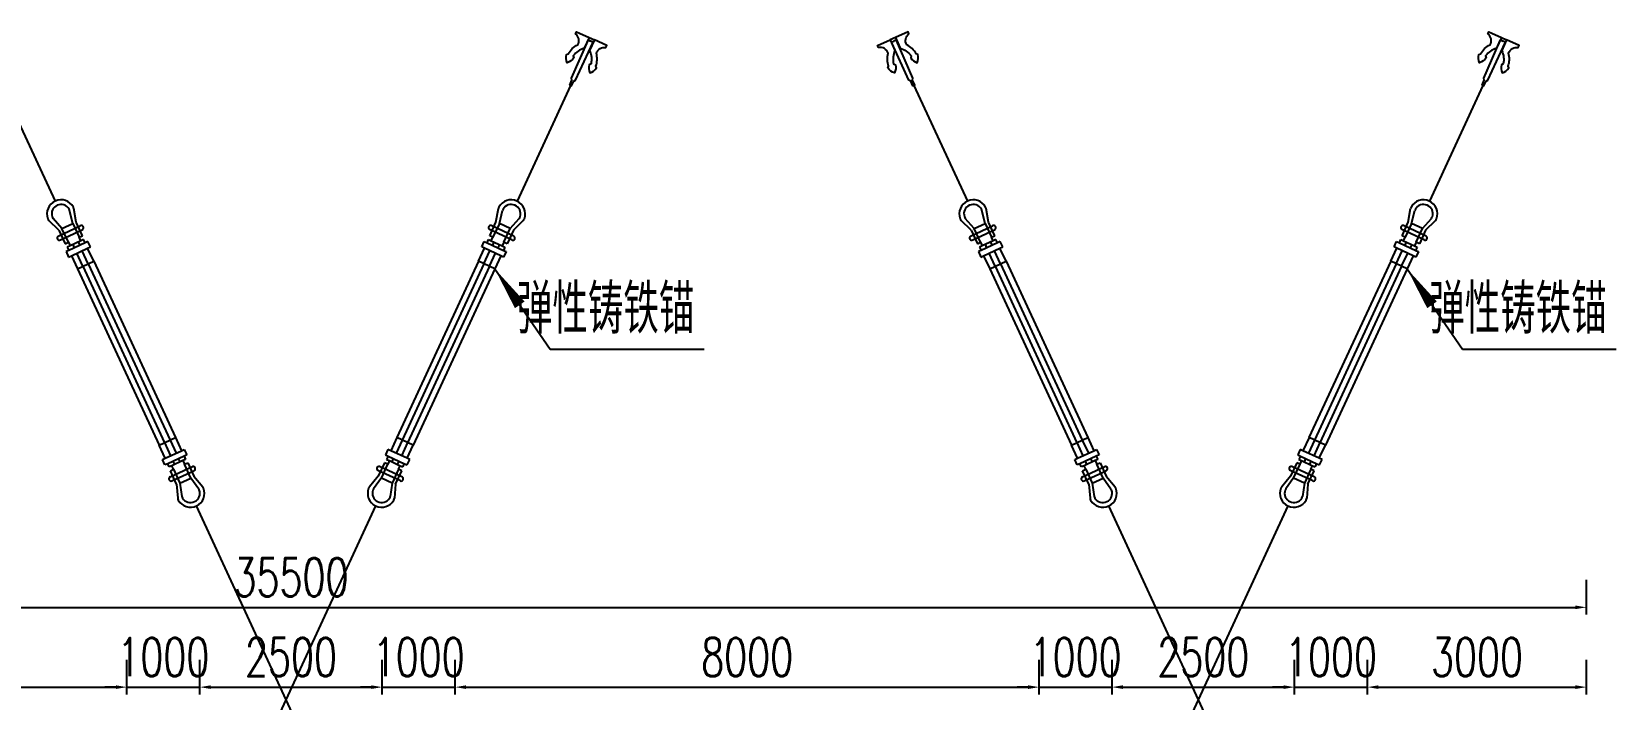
# Model space of a CAD drawing. Extents: x -89702 to 926017, y -610001 to -56924.
# Drawn here: x 60747 to 82459, y -213051 to -203906 of the extents above; entities that cross this region are included whole.
import ezdxf

# ---------------------------------------------------------------- set-up
doc = ezdxf.new("R2010")
doc.units = 0
doc.header["$LTSCALE"] = 10
doc.header["$MEASUREMENT"] = 0
for name, color, linetype in [('AECOM-园建', 2, 'Continuous'), ('DIM_LEAD', 3, 'Continuous'), ('PUB_TEXT', 7, 'Continuous'), ('W-FLOAT_BOWL浮筒', 253, 'Continuous'), ('W-MOUNTING固定方式', 5, 'Continuous')]:
    doc.layers.add(name, color=color, linetype=linetype)
doc.styles.add('_TCH_DIM', font='SIMPLEX', dxfattribs={"bigfont": 'GBCBIG'})
doc.styles.add('STANDARD_T3', font='simplex.shx', dxfattribs={"width": 0.7, "bigfont": 'gbcbig.shx'})
doc.dimstyles.new('W&&150', dxfattribs={"dimtxt": 525, "dimasz": 150, "dimexe": 375, "dimexo": 450, "dimgap": 150, "dimtad": 1, "dimdec": 0, "dimzin": 0, "dimdsep": 46, "dimtxsty": 'STANDARD_T3', "dimcen": 0.09, "dimclrd": 1, "dimclre": 1, "dimclrt": 7, "dimazin": 2, "dimtfac": 1, "dimtdec": 0, "dimtix": 1, "dimtmove": 2, "dimatfit": 3, "dimfxl": 0, "dimtolj": 1, "dimtzin": 0, "dimarcsym": 0})

# ---------------------------------------------------------------- blocks, each defined once
blk = doc.blocks.new('*D1037')
at = {"layer": 'Defpoints', "color": 0, "transparency": 16777216}
for p in [(62050, -212884), (54050, -213929), (62050, -225628)]:
    blk.add_point(p, dxfattribs=at)
at = {"layer": 'W-FLOAT_BOWL浮筒', "color": 1, "lineweight": -2, "transparency": 16777216}
for p, q in [((54050, -212984), (54050, -212509)), ((62050, -212984), (62050, -212509)), ((54200, -212884), (61900, -212884))]:
    blk.add_line(p, q, dxfattribs=at)
at = {"layer": 'W-FLOAT_BOWL浮筒', "color": 1, "transparency": 16777216}
for points in [[(54200, -212859), (54200, -212909), (54050, -212884)], [(61900, -212859), (61900, -212909), (62050, -212884)]]:
    blk.add_solid(points, dxfattribs=at)
at = {"layer": 'W-FLOAT_BOWL浮筒', "color": 7, "transparency": 16777216, "insert": (58050, -212472), "char_height": 525, "attachment_point": 5, "style": 'STANDARD_T3'}
blk.add_mtext('\\A1;8000', dxfattribs=at)
blk = doc.blocks.new('*D1046')
at = {"layer": 'Defpoints', "color": 0, "transparency": 16777216}
for p in [(65550, -212884), (63050, -213628), (65550, -213628)]:
    blk.add_point(p, dxfattribs=at)
at = {"layer": 'W-FLOAT_BOWL浮筒', "color": 1, "lineweight": -2, "transparency": 16777216}
for p, q in [((63050, -212984), (63050, -212509)), ((65550, -212984), (65550, -212509)), ((63200, -212884), (65400, -212884))]:
    blk.add_line(p, q, dxfattribs=at)
at = {"layer": 'W-FLOAT_BOWL浮筒', "color": 1, "transparency": 16777216}
for points in [[(63200, -212859), (63200, -212909), (63050, -212884)], [(65400, -212859), (65400, -212909), (65550, -212884)]]:
    blk.add_solid(points, dxfattribs=at)
at = {"layer": 'W-FLOAT_BOWL浮筒', "color": 7, "transparency": 16777216, "insert": (64300, -212472), "char_height": 525, "attachment_point": 5, "style": 'STANDARD_T3'}
blk.add_mtext('\\A1;2500', dxfattribs=at)
blk = doc.blocks.new('*D1047')
at = {"layer": 'Defpoints', "color": 0, "transparency": 16777216}
for p in [(78050, -212884), (75550, -213628), (78050, -213628)]:
    blk.add_point(p, dxfattribs=at)
at = {"layer": 'W-FLOAT_BOWL浮筒', "color": 1, "lineweight": -2, "transparency": 16777216}
for p, q in [((75550, -212984), (75550, -212509)), ((78050, -212984), (78050, -212509)), ((75700, -212884), (77900, -212884))]:
    blk.add_line(p, q, dxfattribs=at)
at = {"layer": 'W-FLOAT_BOWL浮筒', "color": 1, "transparency": 16777216}
for points in [[(75700, -212859), (75700, -212909), (75550, -212884)], [(77900, -212859), (77900, -212909), (78050, -212884)]]:
    blk.add_solid(points, dxfattribs=at)
at = {"layer": 'W-FLOAT_BOWL浮筒', "color": 7, "transparency": 16777216, "insert": (76800, -212472), "char_height": 525, "attachment_point": 5, "style": 'STANDARD_T3'}
blk.add_mtext('\\A1;2500', dxfattribs=at)
blk = doc.blocks.new('*D1049')
at = {"layer": 'Defpoints', "color": 0, "linetype": 'ByBlock', "transparency": 16777216}
for p in [(63050, -212884), (63050, -213628), (62050, -225628)]:
    blk.add_point(p, dxfattribs=at)
at = {"layer": 'W-FLOAT_BOWL浮筒', "color": 1, "linetype": 'ByBlock', "lineweight": -2, "transparency": 16777216}
for p, q in [((62050, -212984), (62050, -212509)), ((63050, -212984), (63050, -212509)), ((61900, -212884), (61750, -212884)), ((62050, -212884), (63050, -212884)), ((63200, -212884), (63350, -212884))]:
    blk.add_line(p, q, dxfattribs=at)
at = {"layer": 'W-FLOAT_BOWL浮筒', "color": 1, "linetype": 'ByBlock', "transparency": 16777216}
for points in [[(61900, -212859), (61900, -212909), (62050, -212884)], [(63200, -212859), (63200, -212909), (63050, -212884)]]:
    blk.add_solid(points, dxfattribs=at)
at = {"layer": 'W-FLOAT_BOWL浮筒', "color": 7, "linetype": 'ByBlock', "transparency": 16777216, "insert": (62550, -212472), "char_height": 525, "attachment_point": 5, "style": 'STANDARD_T3'}
blk.add_mtext('\\A1;1000', dxfattribs=at)
blk = doc.blocks.new('*D1040')
at = {"layer": 'Defpoints', "color": 0, "transparency": 16777216}
for p in [(74550, -212884), (66550, -213929), (74550, -225628)]:
    blk.add_point(p, dxfattribs=at)
at = {"layer": 'W-FLOAT_BOWL浮筒', "color": 1, "lineweight": -2, "transparency": 16777216}
for p, q in [((66550, -212984), (66550, -212509)), ((74550, -212984), (74550, -212509)), ((66700, -212884), (74400, -212884))]:
    blk.add_line(p, q, dxfattribs=at)
at = {"layer": 'W-FLOAT_BOWL浮筒', "color": 1, "transparency": 16777216}
for points in [[(66700, -212859), (66700, -212909), (66550, -212884)], [(74400, -212859), (74400, -212909), (74550, -212884)]]:
    blk.add_solid(points, dxfattribs=at)
at = {"layer": 'W-FLOAT_BOWL浮筒', "color": 7, "transparency": 16777216, "insert": (70550, -212472), "char_height": 525, "attachment_point": 5, "style": 'STANDARD_T3'}
blk.add_mtext('\\A1;8000', dxfattribs=at)
blk = doc.blocks.new('*D1041')
at = {"layer": 'Defpoints', "color": 0, "linetype": 'ByBlock', "transparency": 16777216}
for p in [(66550, -212884), (65550, -213628), (66550, -225628)]:
    blk.add_point(p, dxfattribs=at)
at = {"layer": 'W-FLOAT_BOWL浮筒', "color": 1, "linetype": 'ByBlock', "lineweight": -2, "transparency": 16777216}
for p, q in [((65550, -212984), (65550, -212509)), ((66550, -212984), (66550, -212509)), ((65400, -212884), (65250, -212884)), ((65550, -212884), (66550, -212884)), ((66700, -212884), (66850, -212884))]:
    blk.add_line(p, q, dxfattribs=at)
at = {"layer": 'W-FLOAT_BOWL浮筒', "color": 1, "linetype": 'ByBlock', "transparency": 16777216}
for points in [[(65400, -212859), (65400, -212909), (65550, -212884)], [(66700, -212859), (66700, -212909), (66550, -212884)]]:
    blk.add_solid(points, dxfattribs=at)
at = {"layer": 'W-FLOAT_BOWL浮筒', "color": 7, "linetype": 'ByBlock', "transparency": 16777216, "insert": (66050, -212472), "char_height": 525, "attachment_point": 5, "style": 'STANDARD_T3'}
blk.add_mtext('\\A1;1000', dxfattribs=at)
blk = doc.blocks.new('*D1042')
at = {"layer": 'Defpoints', "color": 0, "linetype": 'ByBlock', "transparency": 16777216}
for p in [(75550, -212884), (75550, -213628), (74550, -225628)]:
    blk.add_point(p, dxfattribs=at)
at = {"layer": 'W-FLOAT_BOWL浮筒', "color": 1, "linetype": 'ByBlock', "lineweight": -2, "transparency": 16777216}
for p, q in [((74550, -212984), (74550, -212509)), ((75550, -212984), (75550, -212509)), ((74400, -212884), (74250, -212884)), ((74550, -212884), (75550, -212884)), ((75700, -212884), (75850, -212884))]:
    blk.add_line(p, q, dxfattribs=at)
at = {"layer": 'W-FLOAT_BOWL浮筒', "color": 1, "linetype": 'ByBlock', "transparency": 16777216}
for points in [[(74400, -212859), (74400, -212909), (74550, -212884)], [(75700, -212859), (75700, -212909), (75550, -212884)]]:
    blk.add_solid(points, dxfattribs=at)
at = {"layer": 'W-FLOAT_BOWL浮筒', "color": 7, "linetype": 'ByBlock', "transparency": 16777216, "insert": (75050, -212472), "char_height": 525, "attachment_point": 5, "style": 'STANDARD_T3'}
blk.add_mtext('\\A1;1000', dxfattribs=at)
blk = doc.blocks.new('*D1051')
at = {"layer": 'Defpoints', "color": 0, "linetype": 'ByBlock', "transparency": 16777216}
for p in [(79050, -212884), (78050, -213628), (79050, -225628)]:
    blk.add_point(p, dxfattribs=at)
at = {"layer": 'W-FLOAT_BOWL浮筒', "color": 1, "linetype": 'ByBlock', "lineweight": -2, "transparency": 16777216}
for p, q in [((78050, -212984), (78050, -212509)), ((79050, -212984), (79050, -212509)), ((77900, -212884), (77750, -212884)), ((78050, -212884), (79050, -212884)), ((79200, -212884), (79350, -212884))]:
    blk.add_line(p, q, dxfattribs=at)
at = {"layer": 'W-FLOAT_BOWL浮筒', "color": 1, "linetype": 'ByBlock', "transparency": 16777216}
for points in [[(77900, -212859), (77900, -212909), (78050, -212884)], [(79200, -212859), (79200, -212909), (79050, -212884)]]:
    blk.add_solid(points, dxfattribs=at)
at = {"layer": 'W-FLOAT_BOWL浮筒', "color": 7, "linetype": 'ByBlock', "transparency": 16777216, "insert": (78550, -212472), "char_height": 525, "attachment_point": 5, "style": 'STANDARD_T3'}
blk.add_mtext('\\A1;1000', dxfattribs=at)
blk = doc.blocks.new('*D1052')
at = {"layer": 'Defpoints', "color": 0, "linetype": 'ByBlock', "transparency": 16777216}
for p in [(82050, -212884), (79050, -225628), (82050, -225628)]:
    blk.add_point(p, dxfattribs=at)
at = {"layer": 'W-FLOAT_BOWL浮筒', "color": 1, "linetype": 'ByBlock', "lineweight": -2, "transparency": 16777216}
for p, q in [((79050, -212984), (79050, -212509)), ((82050, -212984), (82050, -212509)), ((79200, -212884), (81900, -212884))]:
    blk.add_line(p, q, dxfattribs=at)
at = {"layer": 'W-FLOAT_BOWL浮筒', "color": 1, "linetype": 'ByBlock', "transparency": 16777216}
for points in [[(79200, -212859), (79200, -212909), (79050, -212884)], [(81900, -212859), (81900, -212909), (82050, -212884)]]:
    blk.add_solid(points, dxfattribs=at)
at = {"layer": 'W-FLOAT_BOWL浮筒', "color": 7, "linetype": 'ByBlock', "transparency": 16777216, "insert": (80550, -212472), "char_height": 525, "attachment_point": 5, "style": 'STANDARD_T3'}
blk.add_mtext('\\A1;3000', dxfattribs=at)
blk = doc.blocks.new('*D2377')
at = {"layer": 'Defpoints', "color": 0, "linetype": 'ByBlock', "transparency": 16777216}
for p in [(82050, -211791), (46550, -212509), (82050, -212509)]:
    blk.add_point(p, dxfattribs=at)
at = {"layer": 'W-FLOAT_BOWL浮筒', "color": 1, "linetype": 'ByBlock', "lineweight": -2, "transparency": 16777216}
for p, q in [((46550, -211891), (46550, -211416)), ((82050, -211891), (82050, -211416)), ((46700, -211791), (81900, -211791))]:
    blk.add_line(p, q, dxfattribs=at)
at = {"layer": 'W-FLOAT_BOWL浮筒', "color": 1, "linetype": 'ByBlock', "transparency": 16777216}
for points in [[(46700, -211766), (46700, -211816), (46550, -211791)], [(81900, -211766), (81900, -211816), (82050, -211791)]]:
    blk.add_solid(points, dxfattribs=at)
at = {"layer": 'W-FLOAT_BOWL浮筒', "color": 7, "linetype": 'ByBlock', "transparency": 16777216, "insert": (64300, -211379), "char_height": 525, "attachment_point": 5, "style": 'STANDARD_T3'}
blk.add_mtext('\\A1;35500', dxfattribs=at)
blk = doc.blocks.new('$matou$00000106')
blk.add_line((-31, -275, 0), (31, -275, 0))
at = {"elevation": 0}
for points in [[(1, 275), (-10, 275), (-10, 219), (-23, 201), (-27, -239), (-21, -245), (0, -245)], [(0, 275), (11, 275), (11, 219), (24, 201), (28, -239), (21, -245), (0, -245)]]:
    blk.add_lwpolyline(points, dxfattribs=at)
for points in [[(-31, -275), (-31, -149, -0.158691), (-104, -26), (-90, -7, 0.186687), (-133, 68, 0.169045), (-176, -9), (-162, -23, 0.1524), (-109, -153, -0.391481), (-179, -249), (-179, -273), (-31, -275)], [(31, -275), (31, -149, 0.158691), (104, -26), (90, -7, -0.186687), (133, 68, -0.169045), (176, -9), (162, -23, -0.1524), (109, -153, 0.391481), (179, -249), (179, -273), (31, -275)]]:
    blk.add_lwpolyline(points, format="xyb", dxfattribs=at)

msp = doc.modelspace()

# ---------------------------------------------------------------- linework, layer by layer
at = {"layer": 'AECOM-园建'}
for p, q in [((60333.9, -204642.3), (61067.7, -206226.8)), ((68131.7, -204642.3), (67397.8, -206226.8)), ((72833.9, -204642.3), (73567.7, -206226.8)), ((80631.7, -204642.3), (79897.8, -206226.8)), ((61255.6, -206901.3), (61218.5, -206918.4)), ((61218.5, -206918.4), (61252.9, -206992.8)), ((61272.5, -206839), (61234.8, -206856.4)), ((61234.8, -206856.4), (61255.6, -206901.3)), ((61249, -206789.5), (61272.5, -206839)), ((61479.3, -206797.4), (61255.5, -206901)), ((61421.1, -206770.1), (61272.5, -206839)), ((61290.1, -206975.6), (61513.7, -206871.6)), ((61421.1, -206770.1), (61398.1, -206720.2)), ((61458.7, -206752.8), (61421.1, -206770.1)), ((61479.3, -206797.4), (61458.7, -206752.8)), ((61516.8, -206780.1), (61479.3, -206797.4)), ((61513.8, -206871.8), (61551.2, -206854.6)), ((61597.3, -207051.3), (61513.8, -206871.8)), ((61551.2, -206854.6), (61516.8, -206780.1)), ((66868.2, -207051.3), (66951.7, -206871.8)), ((66914.4, -206854.6), (66948.8, -206780.1)), ((66951.7, -206871.8), (66914.4, -206854.6)), ((66948.8, -206780.1), (66986.3, -206797.4)), ((67175.5, -206975.6), (66951.9, -206871.6)), ((66986.3, -206797.4), (67006.8, -206752.8)), ((66986.3, -206797.4), (67210.1, -206901)), ((67006.8, -206752.8), (67044.4, -206770.1)), ((67044.4, -206770.1), (67067.4, -206720.2)), ((67044.4, -206770.1), (67193.1, -206839)), ((67216.6, -206789.5), (67193.1, -206839)), ((67193.1, -206839), (67230.8, -206856.4)), ((67230.8, -206856.4), (67210, -206901.3)), ((67210, -206901.3), (67247.1, -206918.4)), ((67247.1, -206918.4), (67212.6, -206992.8)), ((73755.6, -206901.3), (73718.5, -206918.4)), ((73718.5, -206918.4), (73752.9, -206992.8)), ((73772.5, -206839), (73734.8, -206856.4)), ((73734.8, -206856.4), (73755.6, -206901.3)), ((73749, -206789.5), (73772.5, -206839)), ((73979.3, -206797.4), (73755.5, -206901)), ((73921.1, -206770.1), (73772.5, -206839)), ((73790.1, -206975.6), (74013.7, -206871.6)), ((73921.1, -206770.1), (73898.1, -206720.2)), ((73958.7, -206752.8), (73921.1, -206770.1)), ((73979.3, -206797.4), (73958.7, -206752.8)), ((74016.8, -206780.1), (73979.3, -206797.4)), ((74013.8, -206871.8), (74051.2, -206854.6)), ((74097.3, -207051.3), (74013.8, -206871.8)), ((74051.2, -206854.6), (74016.8, -206780.1)), ((79368.2, -207051.3), (79451.7, -206871.8)), ((79414.4, -206854.6), (79448.8, -206780.1)), ((79451.7, -206871.8), (79414.4, -206854.6)), ((79448.8, -206780.1), (79486.3, -206797.4)), ((79675.5, -206975.6), (79451.9, -206871.6)), ((79486.3, -206797.4), (79506.8, -206752.8)), ((79486.3, -206797.4), (79710.1, -206901)), ((79506.8, -206752.8), (79544.4, -206770.1)), ((79544.4, -206770.1), (79567.4, -206720.2)), ((79544.4, -206770.1), (79693.1, -206839)), ((79716.6, -206789.5), (79693.1, -206839)), ((79693.1, -206839), (79730.8, -206856.4)), ((79730.8, -206856.4), (79710, -206901.3)), ((79710, -206901.3), (79747.1, -206918.4)), ((79747.1, -206918.4), (79712.6, -206992.8)), ((61252.9, -206992.8), (61290.1, -206975.6)), ((61290.1, -206975.6), (61373.1, -207154.5)), ((61373.1, -207154.5), (61597.3, -207051.3)), ((61448, -207120), (62567.9, -209535.6)), ((61522.8, -207085.6), (62642.6, -209501.3)), ((61597.3, -207051.3), (62717.4, -209466.9)), ((66868.2, -207051.3), (65748.2, -209466.9)), ((66942.8, -207085.6), (65822.9, -209501.3)), ((67017.6, -207120), (65897.7, -209535.6)), ((67092.4, -207154.5), (66868.2, -207051.3)), ((67175.5, -206975.6), (67092.4, -207154.5)), ((67212.6, -206992.8), (67175.5, -206975.6)), ((73752.9, -206992.8), (73790.1, -206975.6)), ((73790.1, -206975.6), (73873.1, -207154.5)), ((73873.1, -207154.5), (74097.3, -207051.3)), ((73948, -207120), (75067.9, -209535.6)), ((74022.8, -207085.6), (75142.6, -209501.3)), ((74097.3, -207051.3), (75217.4, -209466.9)), ((79368.2, -207051.3), (78248.2, -209466.9)), ((79442.8, -207085.6), (78322.9, -209501.3)), ((79517.6, -207120), (78397.7, -209535.6)), ((79592.4, -207154.5), (79368.2, -207051.3)), ((79675.5, -206975.6), (79592.4, -207154.5)), ((79712.6, -206992.8), (79675.5, -206975.6)), ((61373.1, -207154.5), (62493.2, -209570)), ((67092.4, -207154.5), (65972.4, -209570)), ((73873.1, -207154.5), (74993.2, -209570)), ((79592.4, -207154.5), (78472.4, -209570)), ((62493.2, -209570), (62716.7, -209465.5)), ((62716.7, -209465.5), (62799.8, -209645.2)), ((65748.8, -209465.5), (65665.8, -209645.2)), ((65972.4, -209570), (65748.8, -209465.5)), ((74993.2, -209570), (75216.7, -209465.5)), ((75216.7, -209465.5), (75299.8, -209645.2)), ((78248.8, -209465.5), (78165.8, -209645.2)), ((78472.4, -209570), (78248.8, -209465.5)), ((62576.1, -209748.9), (62493.2, -209570)), ((62576.1, -209748.9), (62799.9, -209645.5)), ((62834.3, -209719.7), (62610.6, -209823.6)), ((62799.8, -209645.2), (62837, -209627.8)), ((62871.8, -209702.2), (62834.3, -209719.7)), ((62834.3, -209719.7), (62855.1, -209764.2)), ((62837, -209627.8), (62871.8, -209702.2)), ((65628.5, -209627.8), (65593.8, -209702.2)), ((65593.8, -209702.2), (65631.2, -209719.7)), ((65631.2, -209719.7), (65610.5, -209764.2)), ((65665.8, -209645.2), (65628.5, -209627.8)), ((65631.2, -209719.7), (65855, -209823.6)), ((65889.5, -209748.9), (65665.7, -209645.5)), ((65889.5, -209748.9), (65972.4, -209570)), ((75076.1, -209748.9), (74993.2, -209570)), ((75076.1, -209748.9), (75299.9, -209645.5)), ((75334.3, -209719.7), (75110.6, -209823.6)), ((75299.8, -209645.2), (75337, -209627.8)), ((75371.8, -209702.2), (75334.3, -209719.7)), ((75334.3, -209719.7), (75355.1, -209764.2)), ((75337, -209627.8), (75371.8, -209702.2)), ((78128.5, -209627.8), (78093.8, -209702.2)), ((78093.8, -209702.2), (78131.2, -209719.7)), ((78131.2, -209719.7), (78110.5, -209764.2)), ((78165.8, -209645.2), (78128.5, -209627.8)), ((78131.2, -209719.7), (78355, -209823.6)), ((78389.5, -209748.9), (78165.7, -209645.5)), ((78389.5, -209748.9), (78472.4, -209570)), ((62538.9, -209766.2), (62576.1, -209748.9)), ((62573.4, -209840.5), (62538.9, -209766.2)), ((62610.5, -209823.3), (62573.4, -209840.5)), ((62631.3, -209868.1), (62610.5, -209823.3)), ((62668.9, -209850.6), (62631.3, -209868.1)), ((62646.7, -209921.4), (62691.6, -209900.5)), ((62732.4, -210106.1), (62646.7, -209921.4)), ((62817.6, -209781.7), (62668.9, -209850.6)), ((62691.6, -209900.5), (62668.9, -209850.6)), ((62855.1, -209764.2), (62817.6, -209781.7)), ((62817.6, -209781.7), (62840.8, -209831.5)), ((65610.5, -209764.2), (65648, -209781.7)), ((65648, -209781.7), (65624.7, -209831.5)), ((65648, -209781.7), (65796.6, -209850.6)), ((65733.1, -210106.1), (65818.9, -209921.4)), ((65774, -209900.5), (65796.6, -209850.6)), ((65818.9, -209921.4), (65774, -209900.5)), ((65796.6, -209850.6), (65834.3, -209868.1)), ((65834.3, -209868.1), (65855.1, -209823.3)), ((65855.1, -209823.3), (65892.2, -209840.5)), ((65926.7, -209766.2), (65889.5, -209748.9)), ((65892.2, -209840.5), (65926.7, -209766.2)), ((75038.9, -209766.2), (75076.1, -209748.9)), ((75073.4, -209840.5), (75038.9, -209766.2)), ((75110.5, -209823.3), (75073.4, -209840.5)), ((75131.3, -209868.1), (75110.5, -209823.3)), ((75168.9, -209850.6), (75131.3, -209868.1)), ((75146.7, -209921.4), (75191.6, -209900.5)), ((75232.4, -210106.1), (75146.7, -209921.4)), ((75317.6, -209781.7), (75168.9, -209850.6)), ((75191.6, -209900.5), (75168.9, -209850.6)), ((75355.1, -209764.2), (75317.6, -209781.7)), ((75317.6, -209781.7), (75340.8, -209831.5)), ((78110.5, -209764.2), (78148, -209781.7)), ((78148, -209781.7), (78124.7, -209831.5)), ((78148, -209781.7), (78296.6, -209850.6)), ((78233.1, -210106.1), (78318.9, -209921.4)), ((78274, -209900.5), (78296.6, -209850.6)), ((78318.9, -209921.4), (78274, -209900.5)), ((78296.6, -209850.6), (78334.3, -209868.1)), ((78334.3, -209868.1), (78355.1, -209823.3)), ((78355.1, -209823.3), (78392.2, -209840.5)), ((78426.7, -209766.2), (78389.5, -209748.9)), ((78392.2, -209840.5), (78426.7, -209766.2)), ((64506.5, -213647.2), (63003.8, -210402.5)), ((63959, -213647.2), (65461.8, -210402.5)), ((77006.5, -213647.2), (75503.8, -210402.5)), ((76459, -213647.2), (77961.8, -210402.5))]:
    msp.add_line(p, q, dxfattribs=at)
at = {"layer": 'AECOM-园建', "color": 7}
for p, q in [((61161.8, -206601.2), (61039.6, -206463.1)), ((61310.8, -206532.8), (61266.3, -206354.2)), ((61357.5, -206516.2), (61324.2, -206329.3)), ((67108.1, -206516.2), (67141.3, -206329.3)), ((67154.8, -206532.8), (67199.3, -206354.2)), ((67303.8, -206601.2), (67426, -206463.1)), ((73661.8, -206601.2), (73539.6, -206463.1)), ((73810.8, -206532.8), (73766.3, -206354.2)), ((73857.5, -206516.2), (73824.2, -206329.3)), ((79608.1, -206516.2), (79641.3, -206329.3)), ((79654.8, -206532.8), (79699.3, -206354.2)), ((79803.8, -206601.2), (79926, -206463.1)), ((61118.5, -206625.5), (60983.1, -206490.6)), ((61118.5, -206625.5), (61204.1, -206810.3)), ((61249, -206789.5), (61161.8, -206601.2)), ((61310.6, -206532.3), (61398, -206720.9)), ((61442.7, -206700.1), (61357.5, -206516.2)), ((61398, -206720.9), (61442.7, -206700.1)), ((67022.9, -206700.1), (67108.1, -206516.2)), ((67067.6, -206720.9), (67022.9, -206700.1)), ((67155, -206532.3), (67067.6, -206720.9)), ((67216.6, -206789.5), (67303.8, -206601.2)), ((67347, -206625.5), (67261.5, -206810.3)), ((67347, -206625.5), (67482.4, -206490.6)), ((73618.5, -206625.5), (73483.1, -206490.6)), ((73618.5, -206625.5), (73704.1, -206810.3)), ((73749, -206789.5), (73661.8, -206601.2)), ((73810.6, -206532.3), (73898, -206720.9)), ((73942.7, -206700.1), (73857.5, -206516.2)), ((73898, -206720.9), (73942.7, -206700.1)), ((79522.9, -206700.1), (79608.1, -206516.2)), ((79567.6, -206720.9), (79522.9, -206700.1)), ((79655, -206532.3), (79567.6, -206720.9)), ((79716.6, -206789.5), (79803.8, -206601.2)), ((79847, -206625.5), (79761.5, -206810.3)), ((79847, -206625.5), (79982.4, -206490.6)), ((61204.1, -206810.3), (61249, -206789.5)), ((67261.5, -206810.3), (67216.6, -206789.5)), ((73704.1, -206810.3), (73749, -206789.5)), ((79761.5, -206810.3), (79716.6, -206789.5)), ((62691.6, -209900.5), (62778.9, -210088.7)), ((62840.2, -209831.2), (62884.9, -209810.4)), ((62927.7, -210019.7), (62840.2, -209831.2)), ((62884.9, -209810.4), (62970.2, -209994.3)), ((65580.7, -209810.4), (65495.3, -209994.3)), ((65537.9, -210019.7), (65625.4, -209831.2)), ((65625.4, -209831.2), (65580.7, -209810.4)), ((65774, -209900.5), (65686.6, -210088.7)), ((75191.6, -209900.5), (75278.9, -210088.7)), ((75340.2, -209831.2), (75384.9, -209810.4)), ((75427.7, -210019.7), (75340.2, -209831.2)), ((75384.9, -209810.4), (75470.2, -209994.3)), ((78080.7, -209810.4), (77995.3, -209994.3)), ((78037.9, -210019.7), (78125.4, -209831.2)), ((78125.4, -209831.2), (78080.7, -209810.4)), ((78274, -209900.5), (78186.6, -210088.7)), ((62732.4, -210106.1), (62747.9, -210296.6)), ((62778.9, -210088.7), (62805.4, -210271.3)), ((62927.3, -210019.2), (63035, -210168.6)), ((62970.2, -209994.3), (63091.4, -210140.4)), ((65495.3, -209994.3), (65374.2, -210140.4)), ((65538.2, -210019.2), (65430.6, -210168.6)), ((65686.6, -210088.7), (65660.2, -210271.3)), ((65733.1, -210106.1), (65717.7, -210296.6)), ((75232.4, -210106.1), (75247.9, -210296.6)), ((75278.9, -210088.7), (75305.4, -210271.3)), ((75427.3, -210019.2), (75535, -210168.6)), ((75470.2, -209994.3), (75591.4, -210140.4)), ((77995.3, -209994.3), (77874.2, -210140.4)), ((78038.2, -210019.2), (77930.6, -210168.6)), ((78186.6, -210088.7), (78160.2, -210271.3)), ((78233.1, -210106.1), (78217.7, -210296.6))]:
    msp.add_line(p, q, dxfattribs=at)
at = {"layer": 'AECOM-园建', "color": 6}
for p, q in [((61111.5, -206706.6), (61413, -206567)), ((61141, -206757.7), (61446.5, -206614.9)), ((67324.6, -206757.7), (67019.1, -206614.9)), ((67354, -206706.6), (67052.5, -206567)), ((73611.5, -206706.6), (73913, -206567)), ((73641, -206757.7), (73946.5, -206614.9)), ((79824.6, -206757.7), (79519.1, -206614.9)), ((79854, -206706.6), (79552.5, -206567)), ((62646, -210003.6), (62952.4, -209862.6)), ((62666, -210059), (62967.4, -209919.1)), ((65799.6, -210059), (65498.2, -209919.1)), ((65819.5, -210003.6), (65513.2, -209862.6)), ((75146, -210003.6), (75452.4, -209862.6)), ((75166, -210059), (75467.4, -209919.1)), ((78299.6, -210059), (77998.2, -209919.1)), ((78319.5, -210003.6), (78013.2, -209862.6))]:
    msp.add_line(p, q, dxfattribs=at)
at = {"layer": 'AECOM-园建', "color": 4}
for p, q in [((61161.8, -206601.2), (61310.6, -206532.3)), ((67303.8, -206601.2), (67155, -206532.3)), ((73661.8, -206601.2), (73810.6, -206532.3)), ((79803.8, -206601.2), (79655, -206532.3)), ((61309.7, -206821.7), (61330.4, -206866.3)), ((61384.4, -206787.1), (61405, -206831.7)), ((61522.8, -207085.6), (61439.6, -206906.1)), ((66942.8, -207085.6), (67026, -206906.1)), ((67081.2, -206787.1), (67060.5, -206831.7)), ((67155.8, -206821.7), (67135.2, -206866.3)), ((73809.7, -206821.7), (73830.4, -206866.3)), ((73884.4, -206787.1), (73905, -206831.7)), ((74022.8, -207085.6), (73939.6, -206906.1)), ((79442.8, -207085.6), (79526, -206906.1)), ((79581.2, -206787.1), (79560.5, -206831.7)), ((79655.8, -206821.7), (79635.2, -206866.3)), ((61448, -207120), (61365, -206940.8)), ((67017.6, -207120), (67100.6, -206940.8)), ((73948, -207120), (73865, -206940.8)), ((79517.6, -207120), (79600.6, -206940.8)), ((62642.6, -209501.3), (62725.4, -209679.9)), ((65822.9, -209501.3), (65740.2, -209679.9)), ((75142.6, -209501.3), (75225.4, -209679.9)), ((78322.9, -209501.3), (78240.2, -209679.9)), ((62567.7, -209535.2), (62650.9, -209714.3)), ((65897.9, -209535.2), (65814.7, -209714.3)), ((75067.7, -209535.2), (75150.9, -209714.3)), ((78397.9, -209535.2), (78314.7, -209714.3)), ((62706.2, -209833.4), (62685.5, -209788.8)), ((62780.8, -209798.8), (62760.1, -209754.1)), ((65684.8, -209798.8), (65705.4, -209754.1)), ((65759.4, -209833.4), (65780.1, -209788.8)), ((75206.2, -209833.4), (75185.5, -209788.8)), ((75280.8, -209798.8), (75260.1, -209754.1)), ((78184.8, -209798.8), (78205.4, -209754.1)), ((78259.4, -209833.4), (78280.1, -209788.8)), ((62778.9, -210088.7), (62927.7, -210019.7)), ((65686.6, -210088.7), (65537.9, -210019.7)), ((75278.9, -210088.7), (75427.7, -210019.7)), ((78186.6, -210088.7), (78037.9, -210019.7))]:
    msp.add_line(p, q, dxfattribs=at)
at = {"layer": 'AECOM-园建', "color": 7}
for centre, radius, start, end in [((61148.4, -206401), 192, 28.19299, 200.23245), ((67317.2, -206401), 192, 339.76755, 151.80701), ((73648.4, -206401), 192, 28.19299, 200.23245), ((79817.2, -206401), 192, 339.76755, 151.80701), ((61028.3, -206445.3), 64, 200.23245, 225.10725), ((61148.4, -206401), 128, 29.37851, 197.86824), ((61087.5, -206420.7), 64, 197.86824, 221.50455), ((61204.2, -206369.6), 64, 13.97629, 29.37851), ((61261.2, -206340.5), 64, 10.09241, 28.19299), ((67204.3, -206340.5), 64, 151.80701, 169.90759), ((67261.4, -206369.6), 64, 150.62149, 166.02371), ((67317.2, -206401), 128, 342.13176, 150.62149), ((67378.1, -206420.7), 64, 318.49545, 342.13176), ((67437.3, -206445.3), 64, 314.89275, 339.76755), ((73528.3, -206445.3), 64, 200.23245, 225.10725), ((73648.4, -206401), 128, 29.37851, 197.86824), ((73587.5, -206420.7), 64, 197.86824, 221.50455), ((73704.2, -206369.6), 64, 13.97629, 29.37851), ((73761.2, -206340.5), 64, 10.09241, 28.19299), ((79704.3, -206340.5), 64, 151.80701, 169.90759), ((79761.4, -206369.6), 64, 150.62149, 166.02371), ((79817.2, -206401), 128, 342.13176, 150.62149), ((79878.1, -206420.7), 64, 318.49545, 342.13176), ((79937.3, -206445.3), 64, 314.89275, 339.76755), ((62923.1, -210228.3), 192, 209.52078, 21.56024), ((62983.1, -210206), 64, 20.37471, 35.77694), ((63042.1, -210181.3), 64, 21.56024, 39.66082), ((65542.5, -210228.3), 192, 158.43976, 330.47922), ((65423.4, -210181.3), 64, 140.33918, 158.43976), ((65482.5, -210206), 64, 144.22306, 159.62529), ((75423.1, -210228.3), 192, 209.52078, 21.56024), ((75483.1, -210206), 64, 20.37471, 35.77694), ((75542.1, -210181.3), 64, 21.56024, 39.66082), ((78042.5, -210228.3), 192, 158.43976, 330.47922), ((77923.4, -210181.3), 64, 140.33918, 158.43976), ((77982.5, -210206), 64, 144.22306, 159.62529), ((62811.7, -210291.4), 64, 184.64598, 209.52078), ((62868.7, -210262.1), 64, 188.24867, 211.88499), ((62923.1, -210228.3), 128, 211.88499, 20.37471), ((65542.5, -210228.3), 128, 159.62529, 328.11501), ((65596.8, -210262.1), 64, 328.11501, 351.75133), ((65653.9, -210291.4), 64, 330.47922, 355.35402), ((75311.7, -210291.4), 64, 184.64598, 209.52078), ((75368.7, -210262.1), 64, 188.24867, 211.88499), ((75423.1, -210228.3), 128, 211.88499, 20.37471), ((78042.5, -210228.3), 128, 159.62529, 328.11501), ((78096.8, -210262.1), 64, 328.11501, 351.75133), ((78153.9, -210291.4), 64, 330.47922, 355.35402)]:
    msp.add_arc(centre, radius, start, end, dxfattribs=at)
at = {"layer": 'AECOM-园建', "color": 6}
for centre, radius, start, end in [((61429.5, -206591.1), 29.3, 305.46612, 125.22233), ((67036.1, -206591.1), 29.3, 54.77767, 234.53388), ((73929.5, -206591.1), 29.3, 305.46612, 125.22233), ((79536.1, -206591.1), 29.3, 54.77767, 234.53388), ((61126.2, -206732.2), 29.5, 119.97776, 299.97776), ((67339.3, -206732.2), 29.5, 240.02224, 60.02224), ((73626.2, -206732.2), 29.5, 119.97776, 299.97776), ((79839.3, -206732.2), 29.5, 240.02224, 60.02224), ((62959.6, -209890.9), 29.3, 284.5309, 104.28711), ((65506, -209890.9), 29.3, 75.71289, 255.4691), ((75459.6, -209890.9), 29.3, 284.5309, 104.28711), ((78006, -209890.9), 29.3, 75.71289, 255.4691), ((62656, -210031.3), 29.5, 109.77547, 289.77547), ((65809.6, -210031.3), 29.5, 250.22453, 70.22453), ((75156, -210031.3), 29.5, 109.77547, 289.77547), ((78309.6, -210031.3), 29.5, 250.22453, 70.22453)]:
    msp.add_arc(centre, radius, start, end, dxfattribs=at)
at = {"layer": 'DIM_LEAD', "color": 0, "linetype": 'ByBlock'}
for p, q in [((67092.4, -207154.5), (67853.1, -208252.5)), ((79592.4, -207154.5), (80353.1, -208252.5)), ((67853.1, -208252.5), (69959.3, -208252.5)), ((80353.1, -208252.5), (82459.3, -208252.5))]:
    msp.add_line(p, q, dxfattribs=at)
for points in [[(67092.4, -207154.5, 0, 160, 0), (67434.1, -207647.7, 0, 0, 0)], [(79592.4, -207154.5, 0, 160, 0), (79934.1, -207647.7, 0, 0, 0)]]:
    msp.add_lwpolyline(points, format="xyseb", dxfattribs=at)

# ---------------------------------------------------------------- block references
at = {"layer": 'W-MOUNTING固定方式', "zscale": 0.6400000000000001}
for p, xscale, yscale, rotation in [((68276.1, -204321.3, 0), 1.28, -1.28, 335.7764457770412), ((72689.5, -204321.3, 0), 1.280000000000001, 1.280000000000001, 204.2235542229588), ((80776.1, -204321.3, 0), 1.28, -1.28, 335.7764457770412)]:
    msp.add_blockref('$matou$00000106', p, dxfattribs=dict(at, xscale=xscale, yscale=yscale, rotation=rotation))

# ---------------------------------------------------------------- texts
at = {"layer": 'PUB_TEXT', "color": 7, "linetype": 'ByBlock', "style": '_TCH_DIM'}
for p in [(67396.1, -208042.5), (79896.1, -208042.5)]:
    msp.add_text('弹性铸铁锚', height=675.18, dxfattribs=at).set_placement(p)

# ---------------------------------------------------------------- dimensions: what is measured, and where the dimension line sits
at = {"layer": 'W-FLOAT_BOWL浮筒', "color": 0, "linetype": 'ByBlock'}
for base, p1, p2, picture, middle in [((82050, -211791.4), (46550, -212509.3), (82050, -212509.3), '*D2377', (64300, -211378.9)), ((63050, -212884.3), (62050, -225627.9), (63050, -213627.9), '*D1049', (62550, -212471.8)), ((66550, -212884.3), (65550, -213627.9), (66550, -225627.9), '*D1041', (66050, -212471.8)), ((75550, -212884.3), (74550, -225627.9), (75550, -213627.9), '*D1042', (75050, -212471.8)), ((79050, -212884.3), (78050, -213627.9), (79050, -225627.9), '*D1051', (78550, -212471.8)), ((82050, -212884.3), (79050, -225627.9), (82050, -225627.9), '*D1052', (80550, -212471.8))]:
    dim = msp.add_linear_dim(base=base, p1=p1, p2=p2, dimstyle='W&&150', override={"dimfxlon": 1}, dxfattribs=at)
    dim.commit()
    dim.dimension.update_dxf_attribs({"geometry": picture, "text_midpoint": middle})
at = {"layer": 'W-FLOAT_BOWL浮筒'}
for base, p1, p2, picture, middle in [((62050, -212884.3), (54050, -213928.8), (62050, -225627.9), '*D1037', (58050, -212471.8)), ((65550, -212884.3), (63050, -213627.9), (65550, -213627.9), '*D1046', (64300, -212471.8)), ((74550, -212884.3), (66550, -213928.8), (74550, -225627.9), '*D1040', (70550, -212471.8)), ((78050, -212884.3), (75550, -213627.9), (78050, -213627.9), '*D1047', (76800, -212471.8))]:
    dim = msp.add_linear_dim(base=base, p1=p1, p2=p2, dimstyle='W&&150', override={"dimfxlon": 1}, dxfattribs=at)
    dim.commit()
    dim.dimension.update_dxf_attribs({"geometry": picture, "text_midpoint": middle})

doc.saveas('drawing.dxf')
